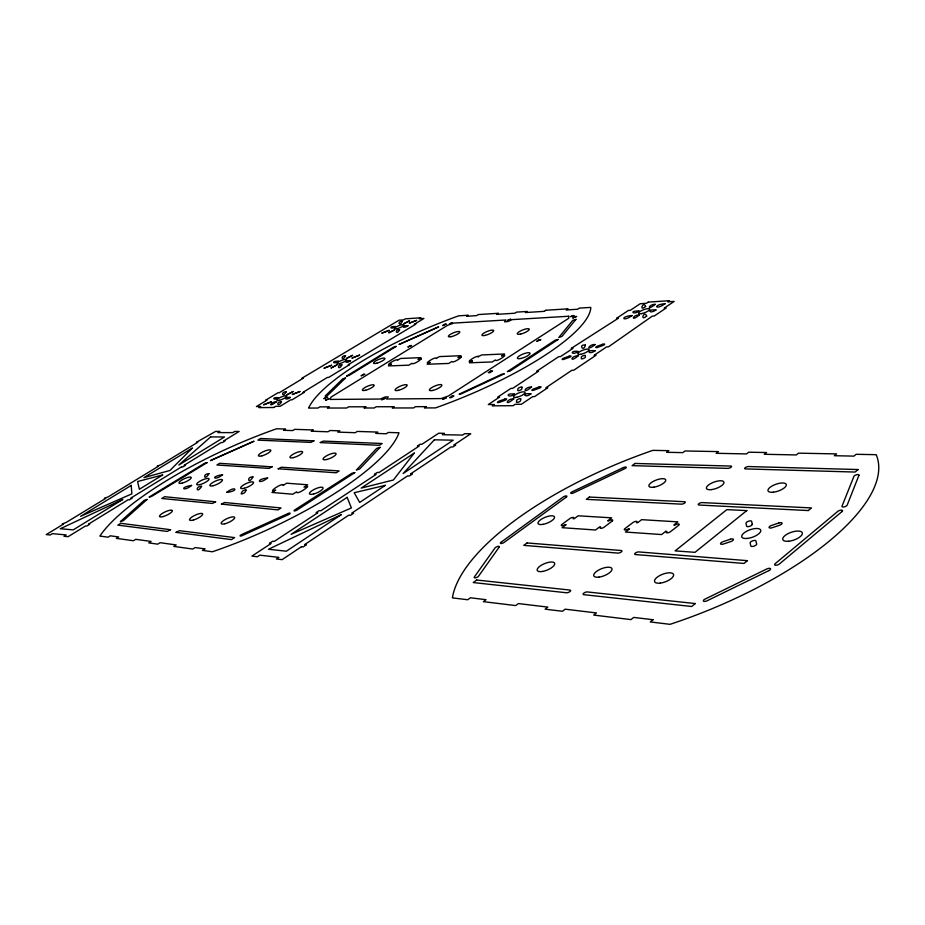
<?xml version="1.0" encoding="UTF-8"?>
<svg xmlns="http://www.w3.org/2000/svg" width="925" height="925" viewBox="0 0 925 925"><rect width="100%" height="100%" fill="white"/><g stroke="black" fill="none" stroke-linecap="round" stroke-linejoin="round"><path stroke-width="1.39" d="M808.3 510.554L811.491 507.929L702.191 502.587A2.521 0.925 -20.3 0 0 698.826 503.72A2.521 0.925 -20.3 0 0 699.034 505.038L808.277 510.554M648.159 302.14L646.413 303.308L640.239 303.724L630.295 310.326L628.445 310.442L616.628 318.269L618.467 318.165L571.188 348.413L573.003 348.332L560.562 356.587L558.746 356.657L536.639 371.307L538.489 371.249L512.681 388.373L510.877 388.408L497.766 397.103L499.558 397.079L488.296 404.549L494.297 404.502L492.297 405.832L513.074 405.693L515.121 404.329L521.342 404.271L532.696 396.64L534.569 396.617L547.785 387.714L545.9 387.748L571.87 370.278L573.766 370.22L596.024 355.235L594.116 355.304L606.627 346.887L608.534 346.806L652.31 316.13L654.229 316.015L666.139 308.013L664.208 308.129L674.186 301.411L667.804 301.839L669.561 300.671L648.182 302.128M544.235 311.355L545.97 310.245M273.812 407.474L275.685 406.341L280.136 406.295L290.716 399.831L292.057 399.82L304.394 392.281L303.042 392.304L327.334 377.458L328.699 377.412L349.592 364.647L348.216 364.704L415.822 324.166L414.423 324.259L423.904 318.454L419.245 318.778L420.91 317.761L405.277 318.859L403.601 319.877L399.068 320.189L301.908 378.244L303.238 378.209L279.142 392.79L277.835 392.824L265.625 400.213L266.92 400.19L256.433 406.538L260.757 406.491L258.896 407.624L273.788 407.497M545.958 310.257L568.066 308.834L566.32 309.956L577.605 309.239L579.339 308.118L590.798 307.389A152.66 38.85 -22.4 0 1 435.467 407.902L424.425 407.913L426.39 406.653L415.51 406.676L413.533 407.948L392.281 407.971L394.223 406.734L376.151 406.757L374.197 407.994L364.068 408.006L366.011 406.78L348.632 406.815L346.702 408.017L327.381 408.041L329.3 406.861L319.853 406.873L317.934 408.052L308.615 408.064A152.66 38.85 -22.4 0 1 458.557 315.853L468.339 315.217L466.628 316.281L476.548 315.633L478.248 314.569L498.448 313.286L496.725 314.361L514.855 313.217L516.566 312.13L527.134 311.459L525.412 312.546L544.235 311.355M346.771 358.276L352.622 355.304L346.783 358.241M278.46 397.588C274.343 401.369 270.331 397.01 278.46 397.623M585.34 355.605L585.34 357.2A2.139 0.59 -21.3 0 1 583.328 358.542A2.139 0.59 -21.3 0 1 581.328 358.623L581.351 357.015A2.127 0.59 -21.3 0 1 583.351 355.686A2.127 0.59 -21.3 0 1 585.34 355.605M585.386 345.06C583.652 352.783 577.824 344.169 585.386 345.06M226.66 492.389C239.228 491.187 235.887 485.105 226.66 492.389M478.387 356.345C475.462 355.639 463.494 364.253 472.467 360.831L469.391 362.797L492.285 361.953L495.372 359.952C495.742 363.109 511.236 352.298 501.535 355.975L504.599 353.986L481.636 354.946L477.843 356.934L478.352 356.46M222.555 474.675C215.328 481.092 209.027 476.895 222.555 474.675M407.96 325.727C402.71 329.531 400.513 325.149 407.96 325.75M399.23 344.435L438.693 326.837L399.253 344.366M646.668 316.072C639.545 322.004 644.205 309.806 646.668 316.072M320.27 442.601L379.331 445.307L382.175 443.514L323.345 441.086L320.304 442.508M575.905 319.403L561.926 336.422L558.781 337.509L572.737 320.362L575.905 319.437M645.65 306.464C638.655 312.303 643.176 300.428 645.65 306.464M336.827 364.947L330.988 368.034L336.827 364.97M299.873 391.518L292.242 394.489L299.873 391.564M385.008 398.363L381.736 399.704L385.008 398.363M313.945 440.855L310.892 442.393L257.878 440.138L260.561 438.508L313.945 440.855M346.736 376.012L349.188 375.4L396.282 346.332L393.865 347.002L346.736 376.012M176.085 532.361L231.423 539.61L234.592 537.598L179.404 530.684L176.097 532.314M530.938 393.842C525.157 398.814 520.451 392.547 530.938 393.842M395.565 326.525C390.87 330.167 387.853 326.155 395.565 326.525M461.332 356.934L457.933 357.628L460.962 355.697L439.294 356.599L436.276 358.507C436.207 355.57 421.106 365.757 430.217 362.322L427.177 364.242L448.787 363.444L451.839 361.502C452.059 363.722 460.245 358.692 461.309 357.05M510.692 319.206L507.571 320.42L510.669 319.31M170.57 529.713L167.275 531.436L117.845 525.134L120.817 523.33L170.57 529.713M595.064 344.493C588.693 344.112 585.062 352.448 595.041 344.632M568.783 316.246L568.678 318.327L448.336 396.027L441.086 398.583L386.43 398.987L388.246 396.894L385.182 396.929L380.325 399.033L330.04 399.438L331 397.126L447.503 325.357L453.863 323.068L505.975 319.992L504.53 321.796L507.686 321.611L512.288 319.611L568.783 316.246M655.975 309.967C649.362 314.685 646.298 308.904 655.975 310.002M416.562 320.397L409.232 323.183L416.562 320.432M514.323 394.085C508.403 399.022 504.148 392.778 514.323 394.085M504.125 373.885L461.24 393.877L459.101 394.189L501.951 374.186L504.125 373.931M191.579 485.428C183.786 492.019 178.641 487.348 191.579 485.428M354.784 472.64L296.971 510.068A2.023 0.59 -24.2 0 1 294.381 510.958A2.023 0.59 -24.2 0 1 294.855 509.872L351.986 473.218L354.784 472.64M345.557 355.755C342.342 362.137 339.799 355.558 345.557 355.755M578.264 355.732C569.58 363.525 570.158 355.905 578.264 355.732M252.953 476.918C248.397 485.509 246.131 476.444 252.941 476.965M341.903 364.855C338.839 371.33 336.018 364.6 341.903 364.855M271.349 401.82L263.741 404.745L271.349 401.82M278.182 468.79L336.238 472.779L339.163 470.917L281.327 467.241L278.182 468.79M638.99 311.043C633.579 315.471 628.514 310.453 638.99 311.043M272.077 466.813L269.025 468.397L216.924 464.998L219.699 463.309L272.077 466.847M253.82 441.294L210.553 460.546L253.82 441.294M207.061 462.65L151.55 496.447L149.075 497.107L204.598 463.275L207.061 462.65M293.086 391.564L287.051 394.732L293.086 391.564M664.994 303.793C654.565 311.031 653.281 304.302 664.994 303.793M520.74 398.941L520.555 400.698A2.197 0.636 -21.9 0 1 518.439 402.132A2.197 0.636 -21.9 0 1 516.462 402.144L516.659 400.386A2.185 0.624 -21.9 0 1 518.775 398.964A2.185 0.624 -21.9 0 1 520.74 398.941M521.966 387.309L521.781 389.009A2.151 0.613 -21.9 0 1 519.7 390.396A2.151 0.613 -21.9 0 1 517.769 390.431L517.954 388.731A2.151 0.601 -21.9 0 1 520.035 387.344A2.151 0.601 -21.9 0 1 521.966 387.309M421.233 358.842C420.193 360.565 412.111 365.41 411.937 363.294L408.908 365.178L388.442 365.93L391.448 364.068C382.488 367.445 397.496 357.432 397.438 360.345L400.421 358.484L420.967 357.628L417.961 359.513L421.222 358.877M389.078 330.387L381.771 333.162L389.078 330.422M147.098 499.442L123.337 520.671L120.319 521.677L144.138 500.402L147.098 499.477M350.54 360.727C345.511 364.612 342.886 360.01 350.529 360.75M558.064 339.498L510.172 370.937L507.316 371.653L555.208 340.157L558.064 339.533M328.791 398.837L325.646 400.12L328.791 398.837M276.506 401.647C267.429 408.653 270.169 401.878 276.506 401.681M307.528 486.562C306.187 488.874 296.312 494.967 296.567 491.857L292.832 494.228L271.962 492.458L275.662 490.134C265.556 493.603 283.975 481.335 283.027 485.498L286.692 483.197L307.69 484.792L303.99 487.14L307.528 486.562M409.498 320.79L403.901 323.692L409.463 320.894M446.127 397.912L442.693 399.242L446.127 397.912M531.551 386.985C522.278 395.183 523.643 386.916 531.551 386.985M338.353 361.236C333.624 365.005 330.572 360.704 338.353 361.236M208.934 473.704C204.205 481.775 202.286 473.565 208.934 473.704M452.429 322.663L449.434 323.831L452.394 322.767M595.145 350.748C588.45 355.674 585.49 349.349 595.145 350.795M267.626 478.017C257.994 485.452 255.346 479.023 267.626 478.017M632.087 315.529C622.201 322.617 619.993 316.269 632.087 315.529M573.847 315.46L570.563 316.662L573.801 315.587M201.592 486.296C196.551 494.725 195.013 485.903 201.581 486.342M359.559 355.131L352.113 358.033L359.559 355.131M394.42 329.971L388.708 332.827L394.42 329.994M380.083 447.353L359.663 468.987L356.322 470.097L376.764 448.336L380.083 447.353M513.768 398.872C503.686 407.474 506.53 398.363 513.757 398.918M221.422 504.113L278.009 509.906L281.061 507.964L224.659 502.518L221.445 504.067M286.149 391.818C282.911 398.351 280.125 391.703 286.149 391.818M655.27 304.337C646.055 311.933 648.656 303.932 655.258 304.371M281.466 401.704C278.46 408.307 274.945 401.855 281.466 401.704M578.322 351.431C569.337 350.089 571.245 356.137 578.275 351.569M215.629 501.824L212.484 503.454L161.782 498.471L164.673 496.713L215.629 501.824M345.534 377.978L328.074 395.01L325.149 396.062L342.678 378.88L345.534 377.978M639.348 314.974C630.48 322.467 632.307 314.789 639.348 314.974M331.566 365.271L324.143 368.162L331.566 365.271M402.317 321.38C399.403 327.45 396.802 320.963 402.317 321.38M399.6 329.751C396.698 335.96 393.877 329.392 399.6 329.751M290.392 397.426C284.842 401.508 283.142 396.351 290.381 397.461M858.943 475.323L847.161 505.166A2.74 1.064 -18.4 0 1 844.097 506.9A2.74 1.064 -18.4 0 1 842.016 506.172L853.925 476.34A2.659 1.006 -18.2 0 1 856.897 474.675A2.659 1.006 -18.2 0 1 858.943 475.323M246.062 490.227L245.032 492.216A2.139 0.578 -24.4 0 1 242.697 493.661A2.139 0.578 -24.4 0 1 241.182 493.534L242.234 491.545A2.139 0.578 -24.4 0 1 244.558 490.1A2.139 0.578 -24.4 0 1 246.062 490.227M499.188 547.103L478.572 576.159A2.463 0.89 -23.2 0 1 475.6 577.778A2.463 0.89 -23.2 0 1 474.328 576.992L495.037 547.947A2.393 0.844 -22.8 0 1 497.916 546.398A2.393 0.844 -22.8 0 1 499.188 547.103M414.227 453.088L393.391 479.994L361.166 488.111L414.227 453.088M434.357 439.803L403.15 473.507L453.215 440.196L434.357 439.803M192.25 448.139L169.946 470.478L143.942 477.635L192.25 448.139M210.634 436.912L178.814 465.032L224.498 436.982L210.634 436.912M842.016 511.548L779.37 564.007A2.821 1.156 -19.3 0 1 775.589 565.268A2.821 1.156 -19.3 0 1 775.208 563.672L837.842 511.34A2.752 1.075 -18.4 0 1 841.53 510.114A2.752 1.075 -18.4 0 1 842.016 511.548M695.288 603.562L691.715 606.499L583.825 594.671A2.648 1.029 -22 0 1 583.825 593.11A2.648 1.029 -22 0 1 587.34 591.942L695.288 603.562M858.134 469.542L855.093 472.051L745.492 468.906A2.474 0.89 -19.7 0 1 745.215 467.668A2.474 0.89 -19.7 0 1 748.522 466.547L858.134 469.542M747.423 560.666L744.012 563.452L635.417 554.538A2.59 0.983 -21.2 0 1 635.325 553.092A2.59 0.983 -21.2 0 1 638.77 551.924L747.423 560.666M653.015 619.715L650.287 621.935L670.024 624.329A226.035 84.811 -20.8 0 0 876.195 454.684L856.168 454.302L853.925 456.118L834.327 455.713L836.57 453.909L798.541 453.169L796.309 454.938L764.304 454.279L766.524 452.545L748.73 452.198L746.51 453.921L716.204 453.296L718.424 451.608L685.02 450.972L682.812 452.626L666.567 452.302L668.775 450.672L652.853 450.359A226.035 84.811 -20.8 0 0 452.417 597.885L467.749 599.747L470.386 597.793L486.041 599.689L483.393 601.655L515.711 605.586L518.37 603.562L547.82 607.101L545.137 609.17L562.458 611.275L565.152 609.182L596.417 612.94L593.723 615.079L630.977 619.611L633.694 617.414L653.015 619.715M746.799 510.588L695.01 552.329L675.111 550.884L726.819 509.652L746.799 510.588M665.688 531.366L661.595 534.546L625.439 532.048L629.52 528.938L628.341 528.857A2.498 0.913 -21.2 0 1 625.022 529.99A2.498 0.913 -21.2 0 1 624.942 528.637L633.047 522.463A2.486 0.913 -21.1 0 1 636.365 521.342A2.486 0.913 -21.1 0 1 636.446 522.671L637.626 522.752L641.649 519.665L677.875 521.873L673.828 525.03L675.053 525.099A2.555 0.96 -20.6 0 1 678.464 523.955A2.555 0.96 -20.6 0 1 678.638 525.331L670.486 531.678A2.567 0.96 -20.7 0 1 667.064 532.835A2.567 0.96 -20.7 0 1 666.913 531.447L665.688 531.366M612.096 521.145L604.025 527.238A2.463 0.89 -21.5 0 1 600.753 528.348A2.463 0.89 -21.5 0 1 600.718 527.007L599.585 526.938L595.538 529.99L562.134 527.689L566.158 524.695L565.082 524.625A2.405 0.856 -22 0 1 561.891 525.712A2.405 0.856 -22 0 1 561.938 524.417L569.95 518.486A2.393 0.844 -21.8 0 1 573.118 517.41A2.393 0.844 -21.8 0 1 573.095 518.694L574.182 518.752L578.171 515.803L611.668 517.838L607.656 520.868L608.789 520.937A2.451 0.89 -21.4 0 1 612.049 519.827A2.451 0.89 -21.4 0 1 612.096 521.145M476.687 580.021L473.253 582.553L566.424 592.763A2.625 1.018 -22.2 0 0 569.904 591.607A2.625 1.018 -22.2 0 0 569.927 590.058L476.687 580.021M527.053 542.952L523.77 545.368L617.877 553.092A2.567 0.971 -21.4 0 0 621.288 551.947A2.567 0.971 -21.4 0 0 621.218 550.514L527.053 542.952M589.375 497.06L586.265 499.35L681.343 504.148A2.498 0.913 -20.5 0 0 684.673 503.015A2.498 0.913 -20.5 0 0 684.5 501.72L589.375 497.06M635.059 463.448L632.076 465.645L727.721 468.385A2.451 0.867 -19.9 0 0 730.993 467.275A2.451 0.867 -19.9 0 0 730.738 466.061L635.059 463.448M566.262 497.141L504.102 542.42A2.382 0.833 -22.7 0 1 500.968 543.495A2.382 0.833 -22.7 0 1 501.107 542.177L563.221 496.991A2.312 0.786 -21.8 0 1 566.297 495.939A2.312 0.786 -21.8 0 1 566.262 497.141M301.492 546.71L282.102 559.648L276.402 558.977L278.83 557.359L259.798 555.162L257.381 556.757L251.901 556.11L271.071 543.507L269.441 543.333L272.609 541.252L274.239 541.414L317.795 512.762L316.13 512.635L319.183 510.623L320.848 510.762L376.093 474.421L374.382 474.34L377.296 472.421L379.019 472.502L419.141 446.104L417.383 446.058L420.204 444.208L421.939 444.254L438.704 433.224L444.462 433.328L442.37 434.692L462.604 435.062L464.697 433.663L470.756 433.767L453.851 445.041L455.678 445.087L452.834 446.983L450.995 446.937L410.515 473.947L412.319 474.028L409.37 475.993L407.578 475.913L351.812 513.132L353.57 513.271L350.471 515.329L348.725 515.19L304.695 544.571L306.406 544.744L303.203 546.895L301.492 546.71M341.233 514.693L286.357 551.207L268.504 549.253L341.233 514.693M385.343 485.347L359.686 502.425L354.171 492.724L385.343 485.347M347.141 497.361L291.086 534.349L351.408 507.929L347.141 497.361M452.244 395.981L449.631 397.681L451.308 397.658L453.921 395.969L452.244 395.981M490.828 371.029L488.296 372.671L489.961 372.636L492.516 370.994L490.828 371.029M539.171 339.764L536.731 341.337L540.882 339.683L539.171 339.764M575.026 316.581L572.668 318.096L576.749 316.477L575.026 316.581M204.853 548.872L202.471 550.387L212.334 551.774A167.182 45.244 -24.4 0 0 398.987 432.796L388.303 432.438L386.222 433.767L375.735 433.397L377.805 432.091L357.27 431.42L355.212 432.703L337.775 432.114L339.822 430.842L330.052 430.518L328.017 431.778L311.286 431.212L313.309 429.963L294.705 429.35L292.693 430.576L283.582 430.287L285.582 429.061L276.61 428.772A167.182 45.244 -24.4 0 0 99.877 536.049L108.075 537.194L110.341 535.806L118.666 536.962L116.388 538.362L133.42 540.743L135.732 539.321L151.099 541.449L148.786 542.894L157.759 544.154L160.083 542.697L176.166 544.929L173.808 546.398L192.747 549.045L195.117 547.542L204.853 548.872M181.485 466.917L130.911 498.043L132.183 498.113L129.396 499.835L128.124 499.754L88.43 524.186L89.667 524.278L86.788 526.059L85.551 525.955L68.126 536.673L64.01 536.28L66.195 534.939L52.401 533.644L50.239 534.974L46.25 534.592L63.478 524.093L62.287 523.989L66.323 522.359L105.6 498.425L104.386 498.355L108.364 496.748L158.452 466.235L157.204 466.188L161.112 464.616L197.684 442.323L196.401 442.312L215.594 431.408L219.826 431.42L217.918 432.588L232.788 432.623L234.719 431.443L239.159 431.443L223.688 440.959L225.018 440.971L222.416 442.578L221.075 442.566L184.167 465.275L185.474 465.31L182.792 466.963L181.485 466.917M326.34 397.172L323.819 398.71L327.739 397.149L326.34 397.172M363.49 374.324L361.039 375.828L364.901 374.278L363.49 374.324M410.18 345.603L407.821 347.048L411.613 345.534L410.18 345.603M444.913 324.236L442.636 325.635L446.37 324.155L444.913 324.236M122.667 499.512L73.214 529.875L60.264 528.742L122.667 499.512M162.627 474.976L139.351 489.256L137.605 481.509L162.627 474.976M131.234 485.405L80.579 516.335L131.859 493.858L131.234 485.405M768.987 570.552L707.047 600.799A2.833 1.179 -20.4 0 1 703.543 601.181A2.833 1.179 -20.4 0 1 705.023 599.111L766.802 568.956A2.821 1.156 -19.5 0 1 770.352 568.551A2.821 1.156 -19.5 0 1 768.987 570.552M623.392 467.587L572.193 491.776A2.312 0.786 -21.7 0 0 570.806 493.314A2.312 0.786 -21.7 0 0 573.535 492.909L624.849 468.663A2.301 0.775 -21.1 0 0 626.156 467.16A2.301 0.775 -21.1 0 0 623.392 467.587M288.033 513.537L241.749 534.5A2.047 0.59 -24.8 0 0 240.084 535.91A2.047 0.59 -24.8 0 0 242.153 535.621L288.531 514.612A2.023 0.59 -24.3 0 0 290.126 513.236A2.023 0.59 -24.3 0 0 288.033 513.537M569.095 356.217L564.134 357.975A2.104 0.578 -21.4 0 0 562.134 359.305A2.104 0.578 -21.4 0 0 564.088 359.235L569.06 357.478A2.104 0.578 -21.4 0 0 571.049 356.148A2.104 0.578 -21.4 0 0 569.095 356.217M602.695 344.297L597.7 346.066A2.116 0.59 -21.1 0 0 595.723 347.395A2.116 0.59 -21.1 0 0 597.723 347.303L602.718 345.534A2.116 0.59 -21.1 0 0 604.696 344.204A2.116 0.59 -21.1 0 0 602.695 344.297M504.703 399.126L499.627 400.918A2.162 0.613 -22.1 0 0 497.523 402.317A2.162 0.613 -22.1 0 0 499.442 402.306L504.53 400.513A2.174 0.613 -22.1 0 0 506.634 399.103A2.174 0.613 -22.1 0 0 504.703 399.126M539.067 386.985L533.968 388.789A2.174 0.624 -21.8 0 0 531.875 390.188A2.174 0.624 -21.8 0 0 533.852 390.153L538.963 388.35A2.174 0.624 -21.7 0 0 541.044 386.951A2.174 0.624 -21.7 0 0 539.067 386.985M730.357 539.229L723.2 541.622A3.006 1.179 -20 0 0 720.552 543.75A3.006 1.179 -20 0 0 723.616 543.969L730.796 541.564A3.018 1.179 -19.9 0 0 733.421 539.437A3.018 1.179 -19.9 0 0 730.357 539.229M778.896 522.972L771.681 525.388A3.029 1.179 -19.4 0 0 769.091 527.504A3.029 1.179 -19.4 0 0 772.248 527.689L779.486 525.273A3.029 1.179 -19.3 0 0 782.064 523.157A3.029 1.179 -19.3 0 0 778.896 522.972M752.268 524.232L751.643 521.388A2.983 1.145 -19.7 0 0 748.579 521.203A2.983 1.145 -19.7 0 0 746.001 523.284L746.602 526.128A2.995 1.156 -19.7 0 0 749.689 526.313A2.995 1.156 -19.7 0 0 752.268 524.232M756.615 543.981L755.956 540.998A3.053 1.203 -19.6 0 0 752.811 540.778A3.053 1.203 -19.6 0 0 750.163 542.929L750.799 545.923A3.064 1.214 -19.6 0 0 753.968 546.155A3.064 1.214 -19.6 0 0 756.615 543.981M747.238 538.442A10.071 3.931 -19.7 0 0 760.778 530.279A10.071 3.931 -19.7 0 0 745.712 531.771A10.071 3.931 -19.7 0 0 747.238 538.442M543.056 524.348A8.868 3.087 -22.1 0 0 554.491 516.878A8.868 3.087 -22.1 0 0 541.241 519.307A8.868 3.087 -22.1 0 0 543.056 524.348M788.632 541.252A10.337 4.105 -19.1 0 0 802.345 532.893A10.337 4.105 -19.1 0 0 786.689 534.396A10.337 4.105 -19.1 0 0 788.632 541.252M653.929 487.174A8.984 3.157 -20.8 0 0 665.711 479.878A8.984 3.157 -20.8 0 0 652.252 481.971A8.984 3.157 -20.8 0 0 653.929 487.174M711.325 489.637A9.308 3.365 -20.1 0 0 723.963 482.237A9.308 3.365 -20.1 0 0 710.215 483.856A9.308 3.365 -20.1 0 0 711.325 489.637M773.416 492.192A9.678 3.596 -19.3 0 0 786.308 484.527A9.678 3.596 -19.3 0 0 771.739 486.18A9.678 3.596 -19.3 0 0 773.416 492.192M542.512 571.453A9.423 3.492 -22.4 0 0 554.676 563.325A9.423 3.492 -22.4 0 0 540.582 565.718A9.423 3.492 -22.4 0 0 542.512 571.453M598.961 577.119A9.77 3.746 -21.7 0 0 612.003 568.84A9.77 3.746 -21.7 0 0 597.596 570.69A9.77 3.746 -21.7 0 0 598.961 577.119M660.277 583.12A10.14 4.035 -20.9 0 0 673.573 574.506A10.14 4.035 -20.9 0 0 658.311 576.402A10.14 4.035 -20.9 0 0 660.277 583.12M396.987 328.733A5.064 1.156 -22.6 0 0 403.832 324.895A5.064 1.156 -22.6 0 0 396.605 326.71A5.064 1.156 -22.6 0 0 396.987 328.733M339.776 363.618A5.192 1.214 -23 0 0 346.597 359.594A5.192 1.214 -23 0 0 339.059 361.64A5.192 1.214 -23 0 0 339.776 363.618M279.547 400.282A5.342 1.272 -23.6 0 0 286.692 396.073A5.342 1.272 -23.6 0 0 279.096 398.085A5.342 1.272 -23.6 0 0 279.547 400.282M641.511 313.621A5.955 1.596 -20.7 0 0 649.743 309.216A5.955 1.596 -20.7 0 0 641.187 310.8A5.955 1.596 -20.7 0 0 641.511 313.621M580.888 354.275A6.105 1.688 -21.3 0 0 589.086 349.615A6.105 1.688 -21.3 0 0 580.172 351.431A6.105 1.688 -21.3 0 0 580.888 354.275M516.89 397.264A6.267 1.781 -21.9 0 0 525.065 392.327A6.267 1.781 -21.9 0 0 515.78 394.385A6.267 1.781 -21.9 0 0 516.89 397.264M244.316 488.261A7.065 1.908 -24.4 0 0 253.577 482.387A7.065 1.908 -24.4 0 0 243.425 485.035A7.065 1.908 -24.4 0 0 244.316 488.261M213.351 485.683A6.903 1.804 -24.5 0 0 222.474 479.971A6.903 1.804 -24.5 0 0 212.669 482.561A6.903 1.804 -24.5 0 0 213.351 485.683M200.043 484.573A6.833 1.769 -24.6 0 0 209.119 478.942A6.833 1.769 -24.6 0 0 199.453 481.497A6.833 1.769 -24.6 0 0 200.043 484.573M224.937 523.758A7.412 2.081 -24.7 0 0 234.707 517.48A7.412 2.081 -24.7 0 0 224.139 520.162A7.412 2.081 -24.7 0 0 224.937 523.758M163.309 516.532A7.065 1.862 -25 0 0 172.339 510.588A7.065 1.862 -25 0 0 162.129 513.525A7.065 1.862 -25 0 0 163.309 516.532M326.629 459.517A7.088 1.942 -23.6 0 0 336.122 453.736A7.088 1.942 -23.6 0 0 326.028 456.106A7.088 1.942 -23.6 0 0 326.629 459.517M293.688 457.563A6.914 1.85 -23.8 0 0 302.602 451.909A6.914 1.85 -23.8 0 0 292.531 454.58A6.914 1.85 -23.8 0 0 293.688 457.563M262.018 455.817A6.752 1.746 -24 0 0 270.817 450.313A6.752 1.746 -24 0 0 261.07 452.915A6.752 1.746 -24 0 0 262.018 455.817M313.552 494.019A7.446 2.139 -24 0 0 323.079 487.787A7.446 2.139 -24 0 0 312.164 490.574A7.446 2.139 -24 0 0 313.552 494.019M182.248 483.093A6.729 1.711 -24.6 0 0 191.244 477.543A6.729 1.711 -24.6 0 0 181.774 480.063A6.729 1.711 -24.6 0 0 182.248 483.093M193.51 519.989A7.238 1.966 -24.9 0 0 202.656 513.872A7.238 1.966 -24.9 0 0 192.111 516.878A7.238 1.966 -24.9 0 0 193.51 519.989M451.435 336.631A6.198 1.515 -22.2 0 0 459.829 331.913A6.198 1.515 -22.2 0 0 450.949 334.006A6.198 1.515 -22.2 0 0 451.435 336.631M485.209 335.382A6.348 1.584 -22 0 0 493.719 330.549A6.348 1.584 -22 0 0 484.527 332.699A6.348 1.584 -22 0 0 485.209 335.382M520.648 334.075A6.498 1.665 -21.7 0 0 529.273 329.138A6.498 1.665 -21.7 0 0 519.746 331.347A6.498 1.665 -21.7 0 0 520.648 334.075M365.664 390.246A6.429 1.619 -23 0 0 374.186 385.193A6.429 1.619 -23 0 0 364.901 387.529A6.429 1.619 -23 0 0 365.664 390.246M398.559 390.292A6.591 1.7 -22.8 0 0 407.197 385.112A6.591 1.7 -22.8 0 0 397.588 387.506A6.591 1.7 -22.8 0 0 398.559 390.292M432.727 390.442A6.752 1.792 -22.6 0 0 441.907 385.158A6.752 1.792 -22.6 0 0 432.299 387.263A6.752 1.792 -22.6 0 0 432.727 390.442M521.122 358.426A6.799 1.815 -21.8 0 0 530.013 353.188A6.799 1.815 -21.8 0 0 519.966 355.512A6.799 1.815 -21.8 0 0 521.122 358.426M376.88 363.19A6.163 1.48 -22.8 0 0 384.916 358.414A6.163 1.48 -22.8 0 0 375.908 360.808A6.163 1.48 -22.8 0 0 376.88 363.19"/></g></svg>
